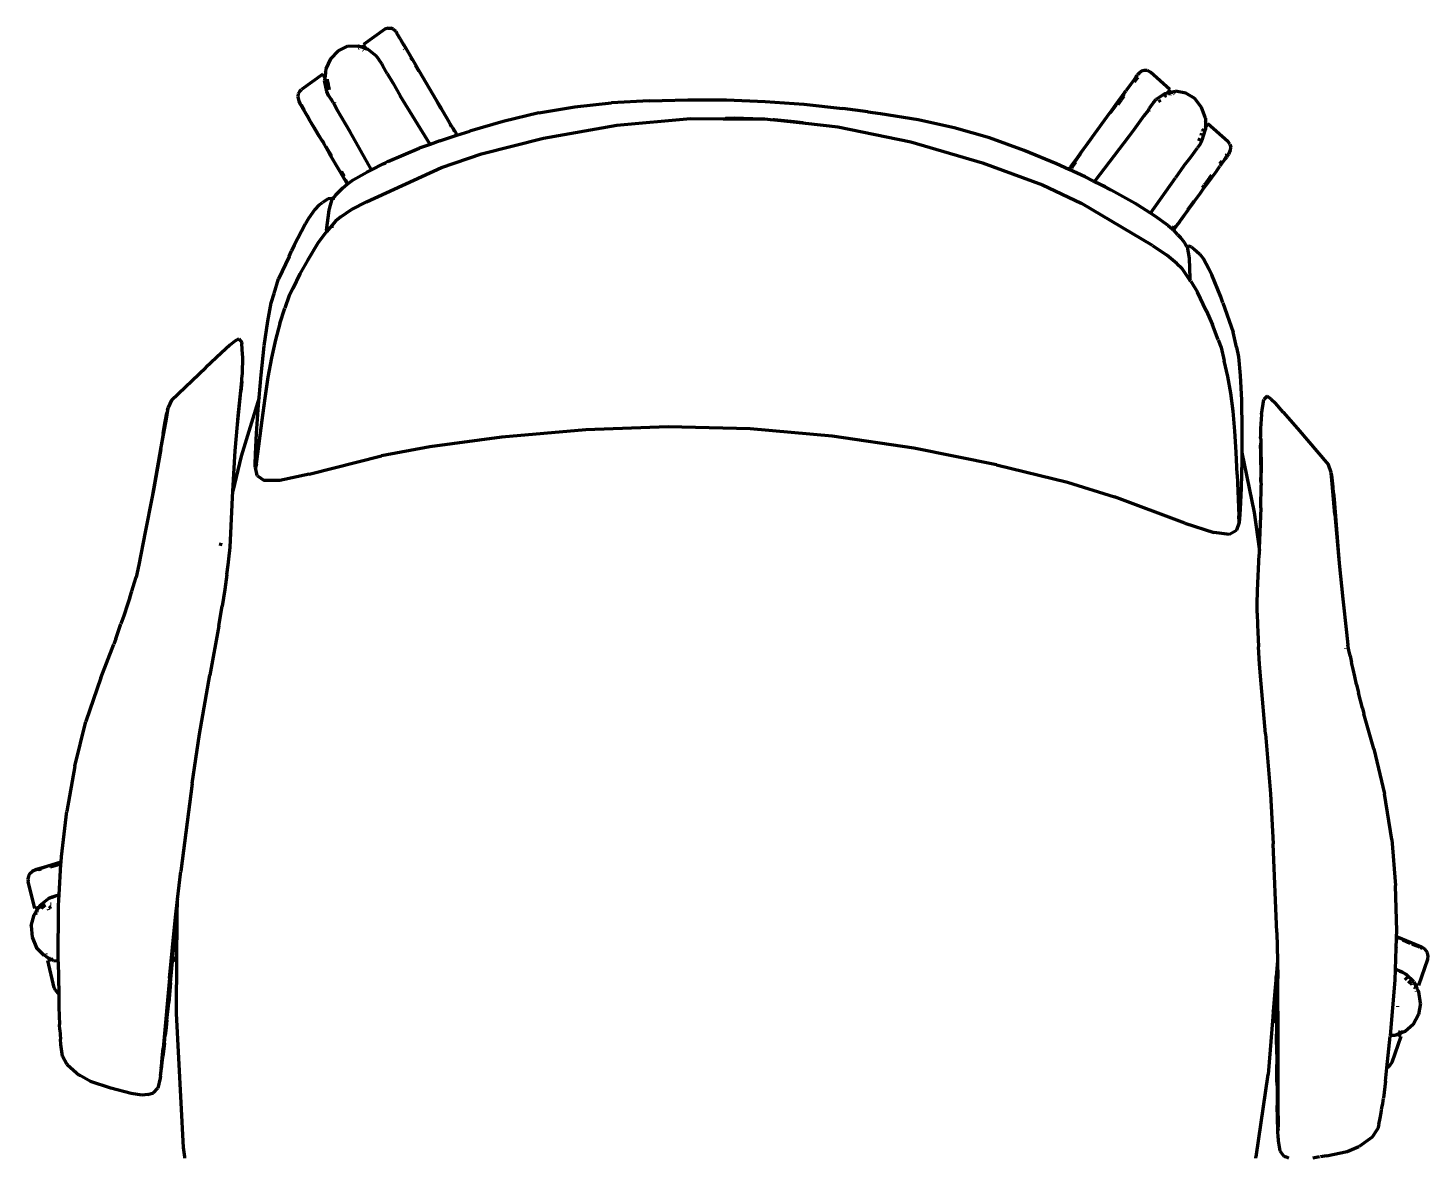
# Model space of a CAD drawing. Header units: millimetres. Extents: x 4307 to 31003, y 2809 to 20009.
# Drawn here: x 10993 to 11626, y 13786 to 14297 of the extents above; entities that cross this region are included whole.
import ezdxf

# ---------------------------------------------------------------- set-up
doc = ezdxf.new("R2010")
doc.units = ezdxf.units.MM
doc.layers.add('ProfileEdges', color=7, linetype='Continuous')

msp = doc.modelspace()

# ---------------------------------------------------------------- linework, layer by layer
at = {"layer": 'ProfileEdges', "lineweight": 211}
for p, q in [((11153.92, 14296.73), (11144.39, 14289.79)), ((11155.48, 14297.32), (11153.92, 14296.73)), ((11155.48, 14297.32), (11156.74, 14297.31)), ((11157.9, 14296.78), (11156.74, 14297.31)), ((11157.9, 14296.78), (11158.9, 14295.83)), ((11158.9, 14295.83), (11159.11, 14295.47)), ((11159.11, 14295.47), (11159.52, 14294.82)), ((11159.52, 14294.82), (11159.22, 14294.42)), ((11159.57, 14294.72), (11159.52, 14294.82)), ((11159.72, 14294.47), (11159.57, 14294.72)), ((11159.73, 14294.41), (11159.72, 14294.47)), ((11159.73, 14294.41), (11160.32, 14293.34)), ((11160.04, 14293.99), (11159.73, 14294.41)), ((11159.88, 14293.64), (11159.86, 14293.66)), ((11159.9, 14293.61), (11159.88, 14293.64)), ((11161.03, 14292.23), (11160.04, 14293.99)), ((11161.03, 14292.23), (11160.32, 14293.34)), ((11132.83, 14287), (11129.4, 14283.45)), ((11137.16, 14289.05), (11132.83, 14287)), ((11137.16, 14289.05), (11141.86, 14289.33)), ((11141.86, 14289.33), (11143.12, 14288.89)), ((11141.96, 14288.07), (11142.24, 14288.27)), ((11142.79, 14288.65), (11142.91, 14288.74)), ((11142.99, 14288.8), (11143.12, 14288.89)), ((11143.12, 14288.89), (11143.28, 14289)), ((11143.12, 14288.89), (11143.41, 14288.79)), ((11143.28, 14289), (11143.41, 14288.79)), ((11143.41, 14288.79), (11143.51, 14288.62)), ((11143.41, 14288.79), (11145.34, 14288.12)), ((11143.72, 14288.26), (11143.56, 14288.53)), ((11144.23, 14287.39), (11144.26, 14287.34)), ((11144.63, 14289.31), (11144.39, 14289.79)), ((11145.34, 14288.18), (11144.63, 14289.31)), ((11145.34, 14288.18), (11145.34, 14288.12)), ((11145.38, 14288.1), (11145.34, 14288.12)), ((11145.67, 14287.58), (11145.38, 14288.1)), ((11145.38, 14288.1), (11146.24, 14287.8)), ((11146.24, 14287.8), (11150.13, 14284.7)), ((11161.3, 14291.74), (11161.03, 14292.23)), ((11162.63, 14289.49), (11161.3, 14291.74)), ((11162.4, 14289.98), (11161.3, 14291.74)), ((11162.4, 14289.98), (11164.08, 14287.14)), ((11162.62, 14288.09), (11162.74, 14287.9)), ((11162.63, 14289.49), (11164.08, 14287.14)), ((11164.08, 14287.14), (11166.15, 14283.52)), ((11129.4, 14283.45), (11127.27, 14278.8)), ((11150.13, 14284.7), (11151.22, 14283.11)), ((11152.56, 14281.08), (11151.22, 14283.11)), ((11152.56, 14281.08), (11153.03, 14280.28)), ((11155.04, 14276.68), (11153.03, 14280.28)), ((11165.59, 14284.05), (11166.28, 14282.88)), ((11166.15, 14283.52), (11168.17, 14280.2)), ((11169.29, 14277.76), (11167.79, 14280.31)), ((11183.24, 14254.64), (11168.17, 14280.2)), ((11125.92, 14276.39), (11116.28, 14269.58)), ((11125.92, 14276.39), (11126.44, 14275.49)), ((11126.84, 14274.85), (11126.44, 14275.49)), ((11126.87, 14274.79), (11126.7, 14273.62)), ((11127.77, 14268.56), (11126.7, 14273.62)), ((11127.08, 14277.04), (11126.84, 14274.85)), ((11126.84, 14274.85), (11126.87, 14274.79)), ((11126.96, 14274.64), (11126.87, 14274.79)), ((11126.96, 14277.23), (11127.11, 14277.33)), ((11127.08, 14277.04), (11126.96, 14277.23)), ((11127.11, 14277.33), (11127.08, 14277.04)), ((11127.27, 14278.8), (11127.11, 14277.33)), ((11127.19, 14276.85), (11127.14, 14276.93)), ((11127.2, 14277.4), (11127.25, 14277.44)), ((11128.02, 14273.7), (11128.08, 14274.2)), ((11128.31, 14272.35), (11128.02, 14273.7)), ((11155.04, 14276.68), (11157.52, 14272.46)), ((11492.59, 14273.8), (11491.31, 14271.96)), ((11493.74, 14275.38), (11492.59, 14273.8)), ((11494.27, 14274.79), (11492.84, 14272.83)), ((11493.4, 14274.82), (11494.08, 14275.77)), ((11493.61, 14274.74), (11493.41, 14274.46)), ((11493.61, 14274.74), (11493.94, 14275.15)), ((11493.74, 14275.38), (11494.08, 14275.77)), ((11494.11, 14275.81), (11494.08, 14275.77)), ((11494.15, 14275.83), (11494.11, 14275.81)), ((11494.19, 14275.86), (11494.15, 14275.83)), ((11494.19, 14275.89), (11494.24, 14275.99)), ((11494.19, 14275.86), (11494.19, 14275.89)), ((11494.24, 14275.99), (11494.31, 14276.03)), ((11494.4, 14274.97), (11494.27, 14274.79)), ((11494.31, 14276.03), (11494.33, 14276.07)), ((11495.07, 14276.93), (11494.33, 14276.14)), ((11494.8, 14276.75), (11494.33, 14276.14)), ((11494.33, 14276.07), (11494.33, 14276.14)), ((11494.39, 14276.04), (11494.33, 14276.07)), ((11494.8, 14276.75), (11496.12, 14277.92)), ((11496.12, 14277.92), (11497.32, 14278.32)), ((11497.32, 14278.32), (11498.57, 14278.19)), ((11498.57, 14278.19), (11500.08, 14277.42)), ((11508.92, 14269.46), (11500.08, 14277.42)), ((11114.85, 14267.61), (11114.59, 14266.27)), ((11115.58, 14268.83), (11114.85, 14267.61)), ((11115.58, 14268.83), (11116.28, 14269.58)), ((11128.54, 14266.82), (11127.77, 14268.56)), ((11128.02, 14272.8), (11128.02, 14272.84)), ((11128.02, 14272.8), (11128.31, 14272.35)), ((11128.35, 14272.29), (11128.31, 14272.35)), ((11128.31, 14272.35), (11128.32, 14272.31)), ((11128.32, 14272.31), (11128.35, 14272.29)), ((11128.35, 14272.29), (11128.54, 14271.96)), ((11128.95, 14269.31), (11128.35, 14272.29)), ((11128.54, 14271.96), (11128.54, 14271.93)), ((11157.52, 14272.46), (11160.93, 14266.68)), ((11488.47, 14268.12), (11484.4, 14262.57)), ((11488.47, 14268.12), (11486.72, 14265.6)), ((11488.24, 14267.38), (11487.27, 14266.05)), ((11488.88, 14268.67), (11488.47, 14268.12)), ((11488.88, 14268.67), (11489, 14268.83)), ((11489.1, 14269.01), (11489, 14268.83)), ((11491.31, 14271.96), (11489.1, 14269.01)), ((11506.77, 14267.72), (11502.87, 14265.11)), ((11506.77, 14267.72), (11507.86, 14267.95)), ((11507.66, 14267.68), (11507.83, 14267.9)), ((11507.86, 14267.95), (11507.83, 14267.9)), ((11507.89, 14267.99), (11507.86, 14267.95)), ((11508.24, 14268.49), (11507.89, 14267.99)), ((11507.89, 14267.99), (11509.83, 14268.38)), ((11508.24, 14268.49), (11508.64, 14269.01)), ((11508.92, 14269.46), (11508.64, 14269.01)), ((11509.11, 14267.39), (11508.87, 14267.06)), ((11509.42, 14267.83), (11509.68, 14268.17)), ((11509.83, 14268.38), (11509.68, 14268.17)), ((11509.96, 14268.55), (11509.83, 14268.38)), ((11509.83, 14268.38), (11510.09, 14268.43)), ((11510.09, 14268.43), (11509.96, 14268.55)), ((11510.09, 14268.43), (11511.4, 14268.72)), ((11510.66, 14267.93), (11510.09, 14268.43)), ((11511.18, 14267.47), (11511.06, 14267.58)), ((11516.05, 14267.91), (11511.4, 14268.72)), ((11520.17, 14265.4), (11516.05, 14267.91)), ((11114.59, 14266.27), (11115.02, 14264.18)), ((11115.02, 14264.18), (11115.61, 14263.13)), ((11115.61, 14263.13), (11115.76, 14263.18)), ((11115.61, 14263.13), (11115.76, 14262.84)), ((11115.76, 14263.18), (11115.65, 14263.38)), ((11115.76, 14263.18), (11116.24, 14263.34)), ((11116.46, 14261.8), (11115.76, 14263.18)), ((11115.76, 14262.84), (11115.81, 14262.79)), ((11115.81, 14262.79), (11116.08, 14262.28)), ((11115.81, 14262.79), (11116.46, 14261.8)), ((11116.87, 14261.01), (11116.08, 14262.28)), ((11116.24, 14262.63), (11116.4, 14262.83)), ((11116.6, 14261.94), (11116.24, 14262.63)), ((11116.51, 14261.73), (11116.46, 14261.8)), ((11116.87, 14261.01), (11116.51, 14261.73)), ((11117.6, 14260.23), (11116.6, 14261.94)), ((11117.09, 14260.58), (11116.87, 14261.01)), ((11128.96, 14266.17), (11128.54, 14266.82)), ((11130.01, 14264.73), (11128.58, 14266.81)), ((11128.58, 14266.81), (11128.96, 14266.17)), ((11129.79, 14264.87), (11128.96, 14266.17)), ((11129.79, 14264.87), (11130.01, 14264.73)), ((11130.56, 14263.61), (11129.79, 14264.87)), ((11130.01, 14264.73), (11130.04, 14264.67)), ((11130.56, 14263.61), (11131.02, 14262.89)), ((11131.02, 14262.89), (11132.42, 14260.35)), ((11131.2, 14263.73), (11131.29, 14263.65)), ((11131.4, 14263.46), (11131.3, 14263.56)), ((11174.43, 14244.7), (11160.93, 14266.68)), ((11177.46, 14263.91), (11179, 14261.3)), ((11177.47, 14264.27), (11179.4, 14261.05)), ((11179.65, 14260.63), (11179.4, 14261.05)), ((11223.59, 14258.95), (11239.83, 14261.69)), ((11239.83, 14261.69), (11256.41, 14263.47)), ((11273.51, 14264.42), (11256.41, 14263.47)), ((11273.51, 14264.42), (11273.54, 14264.45)), ((11273.54, 14264.45), (11279.38, 14264.57)), ((11279.38, 14264.57), (11290.96, 14264.86)), ((11279.38, 14264.57), (11290.97, 14264.79)), ((11290.96, 14264.86), (11308.45, 14264.8)), ((11308.45, 14264.8), (11325.95, 14264.16)), ((11325.95, 14264.16), (11343.42, 14262.85)), ((11343.42, 14262.85), (11360.83, 14260.96)), ((11372.32, 14259.38), (11360.83, 14260.96)), ((11484.4, 14262.57), (11481.77, 14258.96)), ((11481.77, 14258.96), (11484.3, 14262.34)), ((11482.06, 14258.9), (11484.77, 14262.61)), ((11486.72, 14265.6), (11484.3, 14262.34)), ((11485.47, 14262.72), (11487.06, 14264.91)), ((11487.06, 14264.91), (11487.19, 14265.09)), ((11488.16, 14266.41), (11487.19, 14265.09)), ((11499.54, 14260.88), (11499.36, 14260.56)), ((11501.52, 14263.57), (11499.54, 14260.88)), ((11500.01, 14261.7), (11499.54, 14260.88)), ((11501.49, 14263.67), (11500.01, 14261.7)), ((11501.49, 14263.67), (11502.75, 14265.03)), ((11502.87, 14265.11), (11502.75, 14265.03)), ((11503.76, 14264.02), (11504.85, 14264.75)), ((11506.51, 14266.09), (11506.53, 14266.11)), ((11507.09, 14266.88), (11506.53, 14266.11)), ((11508.87, 14267.06), (11508.83, 14267.01)), ((11508.87, 14267.06), (11508.87, 14267.02)), ((11523.16, 14261.43), (11520.17, 14265.4)), ((11524.96, 14256.62), (11523.16, 14261.43)), ((11117.44, 14260.09), (11117.09, 14260.58)), ((11117.09, 14260.58), (11120.12, 14255.43)), ((11118.81, 14257.83), (11117.44, 14260.09)), ((11118.81, 14257.83), (11120.12, 14255.43)), ((11121.96, 14252.4), (11120.12, 14255.43)), ((11124.21, 14248.49), (11120.12, 14255.43)), ((11136.41, 14253.62), (11132.42, 14260.35)), ((11183.27, 14254.5), (11183.24, 14254.64)), ((11207.51, 14255.12), (11192.36, 14250.73)), ((11223.59, 14258.95), (11207.51, 14255.12)), ((11258.82, 14253.32), (11292.17, 14256.34)), ((11292.17, 14256.34), (11306.95, 14256.29)), ((11306.95, 14256.29), (11308, 14256.39)), ((11306.95, 14256.29), (11320.4, 14256.24)), ((11311.89, 14256.48), (11308, 14256.39)), ((11320.4, 14256.24), (11311.89, 14256.48)), ((11320.4, 14256.24), (11325.59, 14256.22)), ((11325.59, 14256.22), (11329.56, 14255.79)), ((11330.13, 14255.76), (11329.56, 14255.79)), ((11339.24, 14254.9), (11330.13, 14255.76)), ((11330.13, 14255.76), (11344.1, 14254.22)), ((11343.11, 14254.44), (11339.24, 14254.9)), ((11372.32, 14259.38), (11378.12, 14258.62)), ((11378.15, 14258.58), (11378.12, 14258.62)), ((11395.08, 14255.73), (11378.15, 14258.58)), ((11411.42, 14252.12), (11395.08, 14255.73)), ((11473.71, 14247.9), (11481.77, 14258.96)), ((11497.13, 14257.6), (11492.58, 14251.32)), ((11499.04, 14260.06), (11497.13, 14257.6)), ((11499.04, 14260.06), (11499.36, 14260.56)), ((11499.62, 14259.87), (11499.56, 14259.71)), ((11524.99, 14255.14), (11524.78, 14255.33)), ((11524.8, 14254.59), (11524.99, 14254.85)), ((11524.96, 14256.62), (11524.99, 14255.14)), ((11525.12, 14255.02), (11524.99, 14255.14)), ((11524.99, 14255.14), (11524.99, 14254.85)), ((11525.12, 14255.02), (11524.99, 14254.85)), ((11524.99, 14254.85), (11525.03, 14252.64)), ((11121.96, 14252.4), (11124.16, 14248.68)), ((11124.16, 14248.68), (11125.73, 14245.99)), ((11124.21, 14248.49), (11125.73, 14245.99)), ((11138.32, 14250.37), (11136.41, 14253.62)), ((11148, 14233.25), (11138.32, 14250.37)), ((11178.9, 14246.3), (11186.56, 14248.82)), ((11184.59, 14252.34), (11183.27, 14254.5)), ((11183.49, 14253.68), (11183.99, 14252.84)), ((11184.59, 14252.34), (11185.6, 14250.64)), ((11184.59, 14252.34), (11185.22, 14251.17)), ((11185.6, 14250.64), (11185.22, 14251.17)), ((11185.6, 14250.64), (11186.21, 14249.6)), ((11186.02, 14249.82), (11185.77, 14249.72)), ((11186.2, 14249.46), (11186.02, 14249.82)), ((11186.56, 14248.82), (11186.21, 14249.6)), ((11186.56, 14248.82), (11192.36, 14250.73)), ((11225.73, 14247.46), (11258.82, 14253.32)), ((11343.11, 14254.44), (11344.1, 14254.22)), ((11344.1, 14254.22), (11358.85, 14252.63)), ((11358.85, 14252.63), (11391.76, 14245.9)), ((11427.32, 14247.59), (11411.42, 14252.12)), ((11490.37, 14248.31), (11474.9, 14227.88)), ((11492.58, 14251.32), (11490.37, 14248.31)), ((11523.15, 14249.7), (11522.84, 14248.7)), ((11523.58, 14246.63), (11525.05, 14251.41)), ((11523.62, 14250.65), (11523.68, 14250.76)), ((11523.71, 14250.82), (11523.68, 14250.76)), ((11523.72, 14250.78), (11523.68, 14250.76)), ((11523.69, 14250.8), (11523.71, 14250.82)), ((11523.71, 14250.82), (11523.9, 14251.08)), ((11523.9, 14251.08), (11524.27, 14251.6)), ((11524.27, 14251.57), (11523.9, 14251.08)), ((11524.88, 14252.43), (11524.99, 14252.59)), ((11525.03, 14252.64), (11524.99, 14252.59)), ((11524.99, 14252.59), (11525.05, 14251.41)), ((11525.86, 14253.72), (11525.03, 14252.64)), ((11526.14, 14254.1), (11525.86, 14253.72)), ((11526.14, 14254.1), (11535.05, 14246.22)), ((11125.73, 14245.99), (11128.86, 14240.6)), ((11125.77, 14246.39), (11126.6, 14244.98)), ((11129.95, 14239.3), (11127.45, 14243.54)), ((11155.32, 14236.91), (11169.54, 14242.94)), ((11174.43, 14244.7), (11169.54, 14242.94)), ((11178.9, 14246.3), (11174.43, 14244.7)), ((11174.48, 14244.61), (11174.43, 14244.7)), ((11197.74, 14240.5), (11225.73, 14247.46)), ((11391.76, 14245.9), (11424.15, 14236.39)), ((11442.97, 14241.99), (11427.32, 14247.59)), ((11457.65, 14235.93), (11442.97, 14241.99)), ((11467.08, 14238.81), (11473.71, 14247.9)), ((11468.84, 14241.14), (11471.11, 14244.26)), ((11473.71, 14247.9), (11471.11, 14244.26)), ((11518.16, 14238.84), (11521.38, 14243.07)), ((11522.6, 14244.84), (11521.38, 14243.07)), ((11522.37, 14247.18), (11521.87, 14246.3)), ((11522.45, 14247.45), (11522.37, 14247.18)), ((11523.58, 14246.63), (11522.6, 14244.84)), ((11536.04, 14244.76), (11535.05, 14246.22)), ((11535.53, 14240.23), (11536.32, 14242.05)), ((11536.04, 14244.76), (11536.42, 14243.43)), ((11536.32, 14242.05), (11536.42, 14243.43)), ((11128.86, 14240.6), (11133.52, 14232.71)), ((11153.2, 14235.85), (11148, 14233.25)), ((11153.2, 14235.85), (11154.27, 14236.4)), ((11155.32, 14236.91), (11154.27, 14236.4)), ((11179.67, 14234.2), (11197.74, 14240.5)), ((11424.15, 14236.39), (11451.37, 14226.35)), ((11463.27, 14233.38), (11457.65, 14235.93)), ((11464.37, 14235.09), (11467.08, 14238.81)), ((11464.77, 14234.34), (11466.43, 14236.61)), ((11466.07, 14236.96), (11468.7, 14240.58)), ((11467.08, 14238.81), (11468.84, 14241.14)), ((11515.29, 14234.93), (11518.16, 14238.84)), ((11532.19, 14236.96), (11531.37, 14235.84)), ((11532.99, 14236.9), (11531.57, 14234.84)), ((11532.38, 14237.23), (11532.19, 14236.96)), ((11534.16, 14238.45), (11532.99, 14236.9)), ((11534.04, 14238.66), (11533.4, 14237.78)), ((11534.46, 14239.3), (11534.04, 14238.66)), ((11534.16, 14238.45), (11534.59, 14238.94)), ((11534.46, 14239.3), (11534.2, 14239.71)), ((11534.44, 14240.05), (11534.21, 14239.74)), ((11535.08, 14239.71), (11534.44, 14240.05)), ((11534.59, 14238.94), (11534.95, 14239.46)), ((11534.95, 14239.46), (11535.29, 14239.9)), ((11535.08, 14239.71), (11535.29, 14239.9)), ((11535.29, 14239.9), (11535.53, 14240.23)), ((11133.52, 14232.71), (11135.24, 14229.87)), ((11133.52, 14232.71), (11135.66, 14229.07)), ((11133.97, 14232.47), (11134.76, 14231.13)), ((11135.78, 14230.39), (11134.54, 14232.49)), ((11139.62, 14228.61), (11144.79, 14231.56)), ((11144.79, 14231.56), (11144.82, 14231.58)), ((11144.82, 14231.58), (11145.82, 14232.15)), ((11145.74, 14218.74), (11179.67, 14234.2)), ((11148, 14233.25), (11145.82, 14232.15)), ((11463.27, 14233.38), (11463.82, 14234.29)), ((11463.31, 14233.36), (11463.27, 14233.38)), ((11463.31, 14233.36), (11463.86, 14234.27)), ((11470.64, 14230.03), (11463.31, 14233.36)), ((11463.82, 14234.29), (11464.05, 14234.61)), ((11463.82, 14234.29), (11463.86, 14234.27)), ((11463.86, 14234.27), (11464.05, 14234.61)), ((11463.86, 14234.27), (11463.96, 14234.23)), ((11464.1, 14234.64), (11464.05, 14234.61)), ((11464.37, 14235.09), (11464.1, 14234.64)), ((11464.32, 14234.07), (11464.51, 14233.98)), ((11464.51, 14233.98), (11464.74, 14234.29)), ((11464.77, 14234.34), (11464.56, 14234.5)), ((11464.77, 14234.34), (11464.74, 14234.29)), ((11470.64, 14230.03), (11474.08, 14228.27)), ((11500.19, 14213.61), (11511.38, 14229.56)), ((11515.29, 14234.93), (11511.38, 14229.56)), ((11526.75, 14229.5), (11524.49, 14226.41)), ((11525.07, 14225.97), (11527.71, 14229.51)), ((11527.71, 14229.51), (11525.24, 14226.13)), ((11526.88, 14229.68), (11526.75, 14229.5)), ((11527.72, 14230.84), (11526.88, 14229.68)), ((11529.94, 14232.57), (11527.71, 14229.51)), ((11529.94, 14232.57), (11531.57, 14234.84)), ((11134.79, 14224.93), (11131.6, 14221.7)), ((11134.79, 14224.93), (11136.9, 14226.69)), ((11135.66, 14229.07), (11135.76, 14229.01)), ((11135.76, 14229.01), (11136.15, 14228.32)), ((11136.15, 14228.32), (11137.02, 14226.77)), ((11136.19, 14228.7), (11137.24, 14226.93)), ((11136.9, 14226.69), (11137.02, 14226.77)), ((11137.02, 14226.77), (11137.24, 14226.93)), ((11137.24, 14226.93), (11139.62, 14228.61)), ((11451.37, 14226.35), (11468.77, 14218.07)), ((11474.08, 14228.27), (11474.9, 14227.88)), ((11474.9, 14227.88), (11479.64, 14225.65)), ((11474.9, 14227.88), (11482.37, 14224.02)), ((11479.64, 14225.65), (11493.25, 14218.07)), ((11522.61, 14222.52), (11523.83, 14224.23)), ((11523.66, 14225.27), (11524.4, 14226.28)), ((11523.83, 14224.23), (11525.24, 14226.13)), ((11523.83, 14224.23), (11525.07, 14225.97)), ((11524.49, 14226.41), (11524.4, 14226.28)), ((11124.16, 14217.28), (11122.35, 14215.31)), ((11124.16, 14217.28), (11125.84, 14218.48)), ((11128.31, 14220.09), (11125.84, 14218.48)), ((11130.04, 14220.16), (11128.31, 14220.09)), ((11128.97, 14215.5), (11130.23, 14219.87)), ((11130.38, 14220.08), (11130.04, 14220.16)), ((11130.38, 14220.08), (11130.23, 14219.87)), ((11131.6, 14221.7), (11130.38, 14220.08)), ((11130.45, 14220.08), (11130.38, 14220.08)), ((11131.34, 14220.2), (11131.2, 14220.18)), ((11138.9, 14215.23), (11145.74, 14218.74)), ((11501.12, 14198.92), (11468.77, 14218.07)), ((11493.25, 14218.07), (11494.24, 14217.44)), ((11500.19, 14213.61), (11494.24, 14217.44)), ((11519.7, 14218.98), (11516.86, 14215.09)), ((11517.19, 14215.07), (11519.9, 14218.79)), ((11519.9, 14218.79), (11519.95, 14218.87)), ((11519.95, 14218.87), (11522.61, 14222.52)), ((11119.49, 14211.12), (11117.93, 14208.63)), ((11122.35, 14215.31), (11119.49, 14211.12)), ((11127.62, 14205.82), (11128.86, 14214.9)), ((11128.86, 14214.9), (11128.97, 14215.5)), ((11134.13, 14211.88), (11131.61, 14210.02)), ((11134.13, 14211.88), (11138.9, 14215.23)), ((11502.26, 14212.27), (11500.19, 14213.61)), ((11508.11, 14208.06), (11502.26, 14212.27)), ((11513.26, 14209.73), (11514.65, 14211.69)), ((11514.55, 14211.46), (11513.26, 14209.73)), ((11514.55, 14211.46), (11517.19, 14215.07)), ((11517.19, 14215.07), (11514.65, 14211.69)), ((11117.93, 14208.63), (11112.95, 14199.17)), ((11127.17, 14204.68), (11123.7, 14199.98)), ((11127.54, 14205.07), (11127.17, 14204.68)), ((11127.54, 14205.07), (11127.53, 14204.95)), ((11127.55, 14205.14), (11127.54, 14205.07)), ((11131.61, 14210.02), (11127.55, 14205.14)), ((11127.62, 14205.82), (11127.55, 14205.14)), ((11130.05, 14207.64), (11129.99, 14207.04)), ((11508.11, 14208.06), (11509.94, 14206.45)), ((11509.94, 14206.45), (11510.83, 14207.67)), ((11509.94, 14206.45), (11510.32, 14206.12)), ((11511.48, 14207.71), (11510.32, 14206.12)), ((11510.32, 14206.12), (11510.51, 14205.92)), ((11510.51, 14205.92), (11512.09, 14208.08)), ((11510.51, 14205.92), (11510.64, 14205.84)), ((11512.58, 14203.87), (11510.64, 14205.84)), ((11513.26, 14209.73), (11511.96, 14207.99)), ((11512.09, 14208.08), (11513.26, 14209.73)), ((11112.95, 14199.17), (11111.81, 14196.61)), ((11123.7, 14199.98), (11119.04, 14192.18)), ((11501.12, 14198.92), (11507.61, 14194.66)), ((11512.58, 14203.87), (11513.71, 14202.64)), ((11515.46, 14200.29), (11513.71, 14202.64)), ((11515.46, 14200.29), (11516.5, 14198.54)), ((11516.5, 14198.54), (11516.46, 14198.54)), ((11516.5, 14198.54), (11516.66, 14198.32)), ((11516.52, 14198.54), (11516.5, 14198.54)), ((11516.88, 14198.58), (11516.52, 14198.54)), ((11516.66, 14198.32), (11517.57, 14193.23)), ((11517.42, 14198.7), (11516.88, 14198.58)), ((11518.58, 14198.32), (11517.42, 14198.7)), ((11518.58, 14198.32), (11519.95, 14197.34)), ((11110.67, 14194.04), (11105.94, 14183.9)), ((11110.67, 14194.04), (11111.61, 14196.16)), ((11111.61, 14196.16), (11111.81, 14196.61)), ((11119.04, 14192.18), (11115.55, 14186.18)), ((11512.05, 14190.8), (11507.61, 14194.66)), ((11517.57, 14193.23), (11517.98, 14184.05)), ((11519.95, 14197.34), (11520.9, 14196.45)), ((11520.9, 14196.45), (11522.46, 14195.07)), ((11522.46, 14195.07), (11524.08, 14192.91)), ((11526.55, 14188.42), (11524.08, 14192.91)), ((11115.55, 14186.18), (11112.37, 14179.58)), ((11512.05, 14190.8), (11514.39, 14188.67)), ((11517.98, 14183.36), (11514.39, 14188.67)), ((11526.55, 14188.42), (11527.87, 14185.77)), ((11531.96, 14175.8), (11527.87, 14185.77)), ((11103.88, 14177.29), (11105.94, 14183.9)), ((11110.77, 14176.3), (11112.37, 14179.58)), ((11517.98, 14184.05), (11517.98, 14183.36)), ((11518.32, 14182.86), (11517.98, 14183.36)), ((11518.32, 14182.86), (11521.34, 14177.81)), ((11101.05, 14164.79), (11102.6, 14172.99)), ((11102.6, 14172.99), (11103.88, 14177.29)), ((11110.77, 14176.3), (11108.8, 14170.58)), ((11525.27, 14169.53), (11521.34, 14177.81)), ((11532.86, 14173.12), (11531.96, 14175.8)), ((11532.86, 14173.12), (11537.55, 14159.83)), ((11106.56, 14163.69), (11108.8, 14170.58)), ((11525.27, 14169.53), (11528.2, 14163.17)), ((11099.45, 14153.63), (11101.05, 14164.79)), ((11106.56, 14163.69), (11104.52, 14156.35)), ((11530.77, 14156.25), (11528.2, 14163.17)), ((11539, 14153.03), (11537.55, 14159.83)), ((11083.94, 14153.84), (11080.12, 14150.46)), ((11086.11, 14155.66), (11083.94, 14153.84)), ((11088.02, 14156.72), (11086.11, 14155.66)), ((11088.02, 14156.72), (11089.35, 14155.08)), ((11089.35, 14155.08), (11089.34, 14154.64)), ((11089.66, 14149.73), (11089.34, 14154.64)), ((11097.99, 14140.43), (11099.45, 14153.63)), ((11104.52, 14156.35), (11102.72, 14148.25)), ((11530.77, 14156.25), (11532.05, 14152.8)), ((11080.12, 14150.46), (11073.02, 14143.74)), ((11089.63, 14141.36), (11089.76, 14148.24)), ((11089.73, 14148.53), (11089.66, 14149.73)), ((11089.76, 14148.24), (11089.73, 14148.53)), ((11102.72, 14148.25), (11101.13, 14139.44)), ((11532.05, 14152.8), (11533.5, 14146.89)), ((11539, 14153.03), (11539.89, 14148.6)), ((11539.89, 14148.6), (11540.68, 14140.27)), ((11057.58, 14129.05), (11073.02, 14143.74)), ((11089.36, 14138.82), (11089.59, 14141.27)), ((11089.59, 14141.27), (11089.63, 14141.36)), ((11535.1, 14139.79), (11533.5, 14146.89)), ((11087.62, 14121.97), (11089.12, 14136.32)), ((11089.01, 14134.38), (11088.87, 14132.89)), ((11089.27, 14137.49), (11089.01, 14134.38)), ((11089.12, 14136.37), (11089.27, 14137.49)), ((11089.12, 14136.32), (11089.12, 14136.37)), ((11089.18, 14138.54), (11089.36, 14138.82)), ((11089.27, 14137.49), (11089.33, 14138.19)), ((11089.33, 14138.19), (11089.34, 14138.31)), ((11089.34, 14138.31), (11089.36, 14138.82)), ((11097.09, 14130.24), (11097.99, 14140.43)), ((11101.13, 14139.44), (11099.68, 14129.99)), ((11536.46, 14132.26), (11535.1, 14139.79)), ((11540.68, 14140.27), (11541.26, 14128.99)), ((11057.58, 14129.05), (11056.07, 14125.7)), ((11087.31, 14118.02), (11088.87, 14132.89)), ((11097.09, 14130.24), (11089.04, 14103.75)), ((11096.79, 14126.74), (11097.09, 14130.24)), ((11099.68, 14129.99), (11098.31, 14120)), ((11537.51, 14124), (11536.46, 14132.26)), ((11541.26, 14128.99), (11541.51, 14115.7)), ((11550.41, 14122.55), (11551.44, 14129.31)), ((11552.93, 14130.79), (11551.44, 14129.31)), ((11554.7, 14129.54), (11552.93, 14130.79)), ((11554.7, 14129.54), (11556.69, 14127.63)), ((11054.67, 14119.21), (11055.48, 14123.18)), ((11055.24, 14120.64), (11056.08, 14125.4)), ((11055.76, 14124.48), (11055.48, 14123.18)), ((11055.76, 14124.48), (11056.07, 14125.7)), ((11087.31, 14118.02), (11087.62, 14121.97)), ((11095.98, 14114.11), (11096.79, 14126.74)), ((11538.3, 14115.06), (11537.51, 14124)), ((11550.41, 14122.55), (11549.93, 14116.25)), ((11560.2, 14123.69), (11556.69, 14127.63)), ((11560.2, 14123.69), (11566.66, 14116.21)), ((11052.77, 14106.9), (11055.24, 14120.64)), ((11053.7, 14113.86), (11054.18, 14116.69)), ((11054.18, 14116.69), (11054.67, 14119.21)), ((11086.36, 14106.2), (11087.31, 14118.02)), ((11098.31, 14120), (11095.89, 14101.5)), ((11244.79, 14115.62), (11206.93, 14112.3)), ((11282.15, 14116.93), (11244.79, 14115.62)), ((11319.2, 14116.04), (11282.15, 14116.93)), ((11356.15, 14112.8), (11319.2, 14116.04)), ((11541.51, 14115.7), (11541.47, 14105.45)), ((11549.93, 14116.06), (11549.91, 14115.69)), ((11549.91, 14115.69), (11549.93, 14113.37)), ((11549.93, 14116.25), (11549.93, 14116.06)), ((11566.66, 14116.21), (11580.68, 14099.88)), ((11053.7, 14113.86), (11048.75, 14085.31)), ((11095.52, 14104.56), (11095.98, 14114.11)), ((11206.93, 14112.3), (11174.25, 14108.01)), ((11393.2, 14107.35), (11356.15, 14112.8)), ((11538.88, 14105.49), (11538.3, 14115.06)), ((11549.96, 14110.62), (11549.89, 14108.67)), ((11549.93, 14113.37), (11549.93, 14113.25)), ((11549.93, 14113.25), (11549.94, 14112.64)), ((11549.94, 14112.64), (11549.94, 14112.5)), ((11549.94, 14111.89), (11549.94, 14112.5)), ((11549.94, 14111.89), (11549.96, 14111.05)), ((11549.96, 14111.05), (11549.96, 14110.62)), ((11549.96, 14110.62), (11550.15, 14096.18)), ((11052.77, 14106.9), (11049.35, 14088.4)), ((11085.3, 14087.85), (11086.36, 14106.2)), ((11089.04, 14103.75), (11085.3, 14087.85)), ((11095.38, 14100.1), (11095.52, 14104.56)), ((11119.79, 14095.58), (11152.51, 14103.85)), ((11174.25, 14108.01), (11152.51, 14103.85)), ((11430.56, 14099.82), (11393.2, 14107.35)), ((11539.33, 14095.4), (11538.88, 14105.49)), ((11541.47, 14105.45), (11541.46, 14101.94)), ((11541.47, 14105.45), (11547.07, 14078.21)), ((11549.9, 14107.18), (11549.89, 14108.67)), ((11549.9, 14107.18), (11550.1, 14092.21)), ((11095.41, 14098.75), (11095.38, 14100.1)), ((11095.48, 14098.56), (11095.41, 14098.75)), ((11095.89, 14101.5), (11095.48, 14098.56)), ((11095.97, 14100.27), (11095.48, 14098.56)), ((11096.28, 14094.93), (11095.48, 14098.56)), ((11430.56, 14099.82), (11462.69, 14091.93)), ((11541.46, 14101.94), (11541.12, 14089.29)), ((11581.88, 14096.37), (11580.68, 14099.88)), ((11582.07, 14095.13), (11581.88, 14096.37)), ((11096.35, 14094.76), (11096.28, 14094.93)), ((11096.35, 14094.76), (11099.36, 14092.67)), ((11106.5, 14092.78), (11099.36, 14092.67)), ((11119.79, 14095.58), (11106.5, 14092.78)), ((11462.69, 14091.93), (11483.94, 14085.36)), ((11539.33, 14095.4), (11540.06, 14076.73)), ((11549.97, 14080.34), (11550.12, 14090.67)), ((11550.1, 14092.21), (11550.15, 14096.18)), ((11550.1, 14092.21), (11550.12, 14090.67)), ((11582.24, 14091.25), (11581.84, 14096.08)), ((11582.23, 14093.81), (11582.07, 14095.13)), ((11582.68, 14089.77), (11582.23, 14093.81)), ((11583.45, 14077.3), (11582.24, 14091.25)), ((11048.75, 14085.31), (11045.65, 14069.38)), ((11049.35, 14088.4), (11048.75, 14085.31)), ((11084.34, 14068.86), (11085.14, 14085.08)), ((11085.14, 14085.08), (11085.3, 14087.85)), ((11515.74, 14073.5), (11483.94, 14085.36)), ((11541.12, 14089.29), (11540.7, 14079.73)), ((11582.94, 14087.21), (11582.68, 14089.77)), ((11582.94, 14087.21), (11583.16, 14084.33)), ((11583.16, 14084.33), (11585.49, 14055.38)), ((11540.7, 14079.73), (11540.44, 14075.28)), ((11547.07, 14078.21), (11549.35, 14061.97)), ((11549.97, 14080.34), (11549.35, 14061.97)), ((11583.45, 14077.3), (11585.18, 14058.52)), ((11515.74, 14073.5), (11528.71, 14069.24)), ((11540.2, 14073.76), (11539.08, 14070.24)), ((11540.2, 14073.76), (11540.06, 14076.73)), ((11540.29, 14073.94), (11540.2, 14073.76)), ((11540.44, 14075.28), (11540.29, 14073.94)), ((11045.65, 14069.38), (11042.7, 14054.63)), ((11083.99, 14062.64), (11084.34, 14068.86)), ((11535.8, 14068.33), (11528.71, 14069.24)), ((11538.98, 14070.07), (11535.8, 14068.33)), ((11539.08, 14070.24), (11538.98, 14070.07)), ((11079.8, 14064.49), (11079.48, 14063.12)), ((11083.4, 14057.23), (11083.99, 14062.64)), ((11548.58, 14042.97), (11549.26, 14059.2)), ((11549.35, 14061.97), (11549.26, 14059.2)), ((11549.35, 14061.97), (11549.49, 14060.97)), ((11585.18, 14058.52), (11585.49, 14055.38)), ((11042.7, 14054.63), (11041.51, 14048.97)), ((11082.55, 14050.22), (11083.09, 14054.61)), ((11083.09, 14054.61), (11083.4, 14057.23)), ((11585.49, 14055.38), (11587.12, 14039.18)), ((11039.61, 14042.7), (11040.82, 14046.63)), ((11040.82, 14046.63), (11041.51, 14048.97)), ((11082.55, 14050.22), (11081.63, 14043.51)), ((11038.69, 14039.8), (11037.66, 14036.67)), ((11038.69, 14039.8), (11039.61, 14042.7)), ((11081.63, 14043.51), (11080.48, 14035.83)), ((11548.36, 14036.74), (11548.58, 14042.97)), ((11037.66, 14036.67), (11035.95, 14031.55)), ((11078.92, 14027.03), (11080.48, 14035.83)), ((11548.42, 14032.75), (11548.36, 14036.74)), ((11587.12, 14039.18), (11588.71, 14024.18)), ((11032.34, 14021.19), (11034.69, 14027.86)), ((11035.95, 14031.55), (11034.69, 14027.86)), ((11078.92, 14027.03), (11074.85, 14004.73)), ((11548.42, 14032.75), (11548.57, 14027.24)), ((11548.57, 14027.24), (11548.67, 14024.23)), ((11032.34, 14021.19), (11031.45, 14018.73)), ((11548.67, 14024.23), (11548.97, 14017.45)), ((11588.71, 14024.18), (11589.39, 14018.42)), ((11025.58, 14003.56), (11031.45, 14018.73)), ((11549.42, 14009.67), (11548.97, 14017.45)), ((11588.53, 14016.68), (11588.53, 14016.73)), ((11589.86, 14016.01), (11589.39, 14018.42)), ((11590.4, 14013.37), (11589.86, 14016.01)), ((11550.18, 14000.75), (11549.42, 14009.67)), ((11590.4, 14013.37), (11591.02, 14010.5)), ((11591.72, 14007.39), (11591.02, 14010.5)), ((11025.58, 14003.56), (11018.83, 13983.76)), ((11070.23, 13978.06), (11074.85, 14004.73)), ((11592.49, 14004.04), (11591.72, 14007.39)), ((11593.34, 14000.47), (11592.49, 14004.04)), ((11552.19, 13978.1), (11550.18, 14000.75)), ((11593.34, 14000.47), (11594.26, 13996.65)), ((11595.99, 13989.76), (11594.26, 13996.65)), ((11595.99, 13989.76), (11596.64, 13987.21)), ((11013.78, 13963.58), (11018.83, 13983.76)), ((11601.11, 13971.46), (11596.64, 13987.21)), ((11066.93, 13955.72), (11070.23, 13978.06)), ((11552.19, 13978.1), (11554.37, 13951.06)), ((11601.11, 13971.46), (11606.02, 13951.01)), ((11013.78, 13963.58), (11010.17, 13943.17)), ((11066.93, 13955.72), (11061.69, 13916.02)), ((11554.37, 13951.06), (11555.61, 13928.46)), ((11609.22, 13930.37), (11606.02, 13951.01)), ((11007.75, 13922.69), (11010.17, 13943.17)), ((11557.22, 13888.38), (11555.61, 13928.46)), ((11609.22, 13930.37), (11610.95, 13909.66)), ((11007.53, 13920.11), (11001.13, 13918.2)), ((11005.7, 13919.27), (11002.45, 13918.29)), ((11006.59, 13918.98), (11007.56, 13919.27)), ((11006.76, 13905.37), (11007.56, 13919.27)), ((11007.61, 13920.13), (11007.53, 13920.11)), ((11007.56, 13919.27), (11007.61, 13920.13)), ((11007.61, 13920.13), (11007.75, 13922.69)), ((10992.84, 13913.89), (10992.64, 13912.44)), ((10993.45, 13915.07), (10992.84, 13913.89)), ((10993.45, 13915.07), (10994.46, 13916)), ((10996.45, 13916.78), (10994.46, 13916)), ((10994.46, 13916), (10995.88, 13916.63)), ((10996.45, 13916.78), (10995.88, 13916.63)), ((10996.37, 13916.24), (10996.21, 13916.61)), ((10996.45, 13916.78), (10997.61, 13917.05)), ((10996.96, 13916.96), (10996.45, 13916.78)), ((10997.38, 13916.77), (10996.87, 13916.58)), ((10996.87, 13916.58), (10996.87, 13916.5)), ((11001.13, 13918.2), (10996.96, 13916.96)), ((10999.29, 13917.59), (10997.61, 13917.05)), ((10997.71, 13916.88), (10998.54, 13917.13)), ((11001.13, 13918.2), (10999.29, 13917.59)), ((11002.45, 13918.29), (11002.39, 13918.28)), ((11006.37, 13918.91), (11002.89, 13917.87)), ((11060.21, 13903.46), (11061.69, 13916.02)), ((10992.64, 13912.44), (10992.72, 13911.36)), ((10995.8, 13899.18), (10992.72, 13911.36)), ((11611.49, 13889.02), (11610.95, 13909.66)), ((10997.51, 13899.69), (10998.02, 13900.52)), ((10998.02, 13900.52), (11001.78, 13903.57)), ((10998.99, 13899.64), (10999.99, 13900.46)), ((10999.52, 13900.29), (10999.45, 13900.27)), ((10999.52, 13900.29), (10999.55, 13900.32)), ((10999.55, 13900.32), (10999.6, 13900.34)), ((10999.71, 13900.38), (10999.6, 13900.34)), ((10999.6, 13900.34), (10999.72, 13900.35)), ((10999.72, 13900.35), (10999.71, 13900.38)), ((10999.99, 13900.46), (10999.72, 13900.35)), ((11000.04, 13900.47), (10999.99, 13900.46)), ((11000.04, 13900.47), (11000.07, 13900.48)), ((11000.04, 13900.47), (11000.08, 13900.46)), ((11000.07, 13900.48), (11000.49, 13900.81)), ((11000.19, 13900.52), (11000.08, 13900.46)), ((11000.38, 13900.57), (11000.19, 13900.52)), ((11000.43, 13900.57), (11000.38, 13900.57)), ((11003.52, 13904.39), (11001.78, 13903.57)), ((11003.07, 13900.15), (11002.57, 13899.73)), ((11002.82, 13901.27), (11003.06, 13901.35)), ((11006.02, 13905.14), (11003.52, 13904.39)), ((11003.52, 13904.39), (11005.57, 13905.07)), ((11005.57, 13905.07), (11006.02, 13905.14)), ((11006.76, 13905.37), (11006.02, 13905.14)), ((11006.33, 13875.39), (11006.49, 13900.55)), ((11006.49, 13900.55), (11006.76, 13905.37)), ((11059.28, 13895.34), (11060.21, 13903.24)), ((11060.14, 13896.23), (11060.21, 13903.24)), ((11060.21, 13903.46), (11060.21, 13903.24)), ((10994.14, 13891.36), (10995.42, 13896.27)), ((10995.42, 13896.27), (10996.15, 13897.46)), ((10996.23, 13899.31), (10995.8, 13899.18)), ((10996.07, 13897.79), (10996.41, 13897.89)), ((10996.15, 13897.46), (10996.07, 13897.79)), ((10996.15, 13897.46), (10996.41, 13897.89)), ((10996.23, 13897.13), (10996.15, 13897.46)), ((10997.47, 13899.68), (10996.23, 13899.31)), ((10996.44, 13896.28), (10996.35, 13896.65)), ((10996.41, 13897.89), (10997.47, 13899.68)), ((10996.41, 13897.89), (10996.5, 13897.92)), ((10996.92, 13898.04), (10996.5, 13897.92)), ((10997.38, 13898.18), (10997.22, 13898.13)), ((10997.47, 13899.68), (10997.51, 13899.69)), ((10997.51, 13899.69), (10998.01, 13899.84)), ((10998.6, 13900.03), (10998.52, 13899.99)), ((10998.52, 13899.99), (10998.58, 13900.01)), ((10998.73, 13899.23), (10998.99, 13899.64)), ((11002.01, 13898.47), (11001.91, 13898.86)), ((11002.51, 13899.71), (11002.12, 13899.41)), ((11002.2, 13899.62), (11002.51, 13899.71)), ((11002.51, 13899.71), (11002.57, 13899.73)), ((11002.77, 13899.79), (11002.57, 13899.73)), ((11003.07, 13899.88), (11002.77, 13899.79)), ((11058.68, 13889.18), (11059.28, 13895.34)), ((11059.4, 13889.38), (11060.02, 13895.16)), ((11060.02, 13895.16), (11060.14, 13896.23)), ((11060.08, 13889.57), (11060.14, 13896.23)), ((10994.14, 13891.36), (10994.57, 13886.18)), ((11056.59, 13867.69), (11058.68, 13889.18)), ((11058.81, 13889.22), (11058.68, 13889.18)), ((11059.01, 13885.85), (11059.4, 13889.38)), ((11059.4, 13889.38), (11059.28, 13889.35)), ((11060.08, 13889.57), (11059.4, 13889.38)), ((11060, 13880.25), (11060.08, 13889.57)), ((11557.22, 13888.38), (11557.53, 13875.5)), ((11611.41, 13886.46), (11611.49, 13889.02)), ((10994.57, 13886.18), (10996.56, 13881.46)), ((10999.9, 13877.93), (10996.56, 13881.46)), ((11058.04, 13875.68), (11058.9, 13884.68)), ((11058.7, 13885.49), (11058.66, 13885.62)), ((11058.9, 13884.68), (11059.01, 13885.85)), ((11060, 13880.25), (11058.9, 13884.68)), ((11610.9, 13871.69), (11611.23, 13881.25)), ((11611.23, 13881.25), (11611.38, 13885.59)), ((11611.23, 13881.25), (11611.71, 13881.04)), ((11611.38, 13885.59), (11611.39, 13886.16)), ((11611.38, 13885.59), (11612.27, 13885.21)), ((11611.39, 13886.16), (11611.41, 13886.46)), ((11611.39, 13886.16), (11611.91, 13885.94)), ((11622.75, 13881.67), (11611.41, 13886.46)), ((11614.17, 13884.98), (11617.5, 13883.58)), ((11618.51, 13883.15), (11620.13, 13882.47)), ((11621.76, 13881.73), (11620.13, 13882.47)), ((11621.76, 13881.73), (11621.74, 13881.46)), ((11622.14, 13881.15), (11622.34, 13881.48)), ((11622.75, 13881.67), (11622.78, 13881.63)), ((11623.11, 13881.52), (11622.78, 13881.63)), ((11624.11, 13880.88), (11623.11, 13881.52)), ((11001.08, 13877.29), (10999.9, 13877.93)), ((11000.82, 13878.3), (11000.73, 13878.65)), ((11001.08, 13877.29), (11001.04, 13877.42)), ((11001.15, 13876.98), (11001.08, 13877.29)), ((11001.47, 13877.08), (11001.08, 13877.29)), ((11001.47, 13877.08), (11001.15, 13876.98)), ((11001.58, 13877.11), (11001.47, 13877.08)), ((11003.2, 13876.12), (11001.47, 13877.08)), ((11001.55, 13875.63), (11003.2, 13876.12)), ((11004.43, 13863.38), (11001.55, 13875.63)), ((11002.82, 13877.48), (11002.88, 13877.5)), ((11003.2, 13876.12), (11003.29, 13876.15)), ((11004.17, 13875.59), (11003.2, 13876.12)), ((11003.78, 13876.3), (11004.12, 13876.4)), ((11006.33, 13875.39), (11004.17, 13875.59)), ((11006.33, 13875.13), (11006.33, 13875.39)), ((11006.33, 13875.13), (11006.55, 13860.73)), ((11057.11, 13865.61), (11057.99, 13875.21)), ((11058.88, 13875.8), (11057.99, 13875.21)), ((11057.99, 13875.21), (11058.04, 13875.68)), ((11058.88, 13875.8), (11059.69, 13876.85)), ((11059.69, 13876.85), (11059.98, 13877.8)), ((11059.74, 13851.73), (11059.98, 13877.8)), ((11059.98, 13877.8), (11060, 13880.25)), ((11557.53, 13875.5), (11556.96, 13868.52)), ((11557.53, 13875.5), (11557.74, 13867.54)), ((11625.42, 13876.08), (11621.3, 13864.31)), ((11625.33, 13879.25), (11624.11, 13880.88)), ((11625.61, 13877.9), (11625.33, 13879.25)), ((11625.61, 13877.9), (11625.42, 13876.08)), ((11556.96, 13868.52), (11556.41, 13861.89)), ((11556.98, 13867.44), (11556.96, 13868.52)), ((11610.74, 13866.85), (11610.9, 13871.54)), ((11611.49, 13871.4), (11610.9, 13871.69)), ((11610.9, 13871.54), (11610.9, 13871.69)), ((11610.9, 13871.54), (11611.58, 13871.28)), ((11611.19, 13871.48), (11610.9, 13871.54)), ((11611.88, 13871.29), (11611.49, 13871.4)), ((11614.04, 13870.34), (11611.88, 13871.29)), ((11612.66, 13870.87), (11614.04, 13870.34)), ((11614.04, 13870.34), (11615.59, 13869.43)), ((11615.7, 13869.34), (11615.59, 13869.43)), ((11619.14, 13866.03), (11615.7, 13869.34)), ((11004.86, 13862.41), (11004.43, 13863.38)), ((11004.86, 13862.41), (11006.19, 13860.87)), ((11056.59, 13867.69), (11053.73, 13835.98)), ((11057.11, 13865.61), (11056.25, 13856.62)), ((11557.08, 13861.62), (11556.98, 13867.44)), ((11557.78, 13861.35), (11557.74, 13867.54)), ((11608.6, 13841.8), (11610.74, 13866.85)), ((11615.09, 13868), (11616, 13867.14)), ((11616.62, 13866.54), (11617.14, 13866.04)), ((11616.77, 13866.18), (11616.75, 13866.21)), ((11617.14, 13866.04), (11616.77, 13866.18)), ((11617.14, 13866.04), (11617.17, 13866.02)), ((11617.17, 13866.02), (11618.12, 13865.11)), ((11617.43, 13865.94), (11617.17, 13866.02)), ((11617.59, 13865.87), (11617.43, 13865.94)), ((11618.04, 13865.68), (11617.59, 13865.87)), ((11618.04, 13865.68), (11618.19, 13865.58)), ((11618.12, 13865.11), (11618.34, 13864.67)), ((11619.14, 13866.03), (11619.68, 13864.95)), ((11619.8, 13863.39), (11619.24, 13863.62)), ((11619.68, 13864.95), (11620.66, 13863.02)), ((11619.68, 13864.95), (11620.83, 13864.47)), ((11620.85, 13862.94), (11620.66, 13863.02)), ((11620.66, 13863.02), (11620.79, 13862.77)), ((11620.79, 13862.77), (11620.85, 13862.94)), ((11620.79, 13862.77), (11621.44, 13861.48)), ((11621.3, 13864.31), (11620.83, 13864.47)), ((11006.55, 13860.73), (11006.19, 13860.87)), ((11006.55, 13860.73), (11006.65, 13854.51)), ((11055.45, 13848.71), (11056.25, 13856.62)), ((11556.41, 13861.89), (11555.65, 13852.61)), ((11555.65, 13852.61), (11557.15, 13856.89)), ((11556.41, 13861.89), (11557.08, 13861.62)), ((11557.14, 13858.07), (11557.08, 13861.62)), ((11557.15, 13856.89), (11557.14, 13858.07)), ((11557.19, 13847.84), (11557.15, 13856.89)), ((11557.47, 13857.81), (11557.79, 13858.73)), ((11557.65, 13861.4), (11557.78, 13861.35)), ((11557.78, 13861.35), (11557.84, 13861.32)), ((11557.79, 13858.73), (11557.78, 13861.35)), ((11557.79, 13858.73), (11557.86, 13858.91)), ((11557.86, 13846.96), (11557.79, 13858.73)), ((11620.42, 13861.67), (11620.48, 13861.87)), ((11622.18, 13856.33), (11621.29, 13851.22)), ((11622.18, 13856.33), (11621.44, 13861.48)), ((11006.65, 13854.51), (11006.81, 13846.78)), ((11063.02, 13791.19), (11059.74, 13851.73)), ((11555.45, 13850.17), (11553.31, 13824.2)), ((11555.65, 13852.61), (11555.45, 13850.17)), ((11555.45, 13850.17), (11555.65, 13849.19)), ((11611.82, 13855), (11611.75, 13854.81)), ((11621.29, 13851.22), (11618.88, 13846.76)), ((11006.97, 13844.39), (11006.81, 13846.78)), ((11006.97, 13844.39), (11007.32, 13840.12)), ((11055.1, 13845.34), (11054.72, 13841.86)), ((11055.45, 13848.71), (11055.1, 13845.34)), ((11555.65, 13849.19), (11556.36, 13848.05)), ((11557.21, 13847.35), (11556.36, 13848.05)), ((11557.21, 13847.35), (11557.19, 13847.84)), ((11557.19, 13837.72), (11557.21, 13847.35)), ((11557.52, 13847.13), (11557.78, 13847.02)), ((11557.78, 13847.02), (11557.86, 13846.96)), ((11557.86, 13846.96), (11557.93, 13846.96)), ((11557.93, 13846.93), (11557.86, 13846.96)), ((11557.9, 13839.73), (11557.86, 13846.96)), ((11613.02, 13843.18), (11612.29, 13843.49)), ((11614, 13843.11), (11613.6, 13842.94)), ((11613.9, 13842.81), (11614, 13843.11)), ((11615.24, 13843.62), (11614, 13843.11)), ((11614, 13843.11), (11614.13, 13843.46)), ((11614.18, 13843.6), (11614.34, 13844.08)), ((11618.88, 13846.76), (11615.24, 13843.62)), ((11007.51, 13837.66), (11007.32, 13840.12)), ((11007.72, 13835.63), (11007.51, 13837.66)), ((11054.35, 13838.25), (11053.66, 13832.18)), ((11054.35, 13838.25), (11054.72, 13841.86)), ((11557.19, 13837.72), (11557.23, 13828.68)), ((11557.86, 13807.86), (11557.9, 13839.73)), ((11607.05, 13827.22), (11608.58, 13841.54)), ((11608.58, 13841.54), (11608.6, 13841.8)), ((11610.77, 13841.76), (11608.6, 13841.8)), ((11609.4, 13829.64), (11613.42, 13841.45)), ((11611.78, 13842.18), (11610.77, 13841.76)), ((11610.87, 13842.55), (11610.92, 13842.55)), ((11610.95, 13842.53), (11610.92, 13842.55)), ((11611.78, 13842.18), (11611.56, 13842.28)), ((11613.6, 13842.94), (11611.78, 13842.18)), ((11612.97, 13841.68), (11611.78, 13842.18)), ((11613.42, 13841.45), (11612.97, 13841.68)), ((11613.29, 13843.07), (11613.49, 13842.98)), ((11613.49, 13842.98), (11613.6, 13842.94)), ((11613.6, 13842.94), (11613.9, 13842.81)), ((11008.05, 13833.41), (11007.72, 13835.63)), ((11008.28, 13832.48), (11008.05, 13833.41)), ((11010.22, 13828.86), (11008.28, 13832.48)), ((11052.94, 13827.73), (11053.3, 13831.6)), ((11053.05, 13827.06), (11053.66, 13832.18)), ((11053.3, 13831.6), (11053.73, 13835.98)), ((11010.22, 13828.86), (11010.46, 13828.57)), ((11010.46, 13828.57), (11015.81, 13823.9)), ((11052.62, 13823.57), (11053.05, 13827.06)), ((11052.91, 13826.94), (11052.88, 13827.48)), ((11052.94, 13827.73), (11052.91, 13826.94)), ((11547.85, 13786.9), (11553.31, 13824.2)), ((11557.31, 13820.72), (11557.23, 13828.68)), ((11606.39, 13821.06), (11607.05, 13827.22)), ((11607.96, 13827.68), (11607.05, 13827.22)), ((11607.96, 13827.68), (11609.4, 13829.64)), ((11015.81, 13823.9), (11015.92, 13823.81)), ((11020.97, 13821.04), (11015.92, 13823.81)), ((11030.12, 13817.95), (11020.97, 13821.04)), ((11039.22, 13815.54), (11030.12, 13817.95)), ((11049.32, 13815.78), (11051.32, 13817.89)), ((11052.47, 13822.41), (11051.32, 13817.89)), ((11052.62, 13823.57), (11052.47, 13822.41)), ((11557.31, 13820.72), (11557.35, 13817.33)), ((11606.39, 13821.06), (11605.53, 13813.39)), ((11044.11, 13814.79), (11039.22, 13815.54)), ((11046.8, 13815.07), (11044.11, 13814.79)), ((11046.8, 13815.07), (11049.32, 13815.78)), ((11557.35, 13817.33), (11557.41, 13813.83)), ((11557.41, 13813.83), (11557.46, 13810.19)), ((11605.15, 13811.03), (11605.53, 13813.39)), ((11557.58, 13804.08), (11557.46, 13810.19)), ((11557.88, 13805.47), (11557.86, 13807.86)), ((11557.88, 13805.47), (11557.9, 13800.5)), ((11604, 13804.39), (11604.42, 13806.82)), ((11604.42, 13806.82), (11604.64, 13808.12)), ((11604.64, 13808.12), (11604.8, 13809.02)), ((11604.8, 13809.02), (11605.15, 13811.03)), ((11557.73, 13798.91), (11557.58, 13804.08)), ((11557.84, 13795.4), (11557.73, 13798.91)), ((11557.86, 13798.78), (11557.88, 13799)), ((11557.88, 13799), (11557.9, 13800.5)), ((11557.94, 13799.31), (11557.88, 13799)), ((11602.35, 13798.79), (11600.37, 13795.75)), ((11602.92, 13799.72), (11602.35, 13798.79)), ((11603.43, 13801.56), (11602.92, 13799.72)), ((11603.43, 13801.56), (11604, 13804.39)), ((11557.84, 13795.4), (11557.89, 13794.22)), ((11557.89, 13794.22), (11558.62, 13789.6)), ((11600.37, 13795.75), (11594.49, 13791.63)), ((11063.49, 13786.9), (11063.02, 13791.19)), ((11063.54, 13786.38), (11063.49, 13786.84)), ((11547.77, 13786.38), (11547.84, 13786.84)), ((11558.62, 13789.6), (11560.42, 13787.27)), ((11560.42, 13787.27), (11561.33, 13786.9)), ((11561.5, 13786.84), (11562.63, 13786.38)), ((11576.61, 13786.84), (11573.57, 13786.38)), ((11579.71, 13787.3), (11577.05, 13786.9)), ((11579.71, 13787.3), (11589.1, 13789.35)), ((11589.1, 13789.35), (11594.37, 13791.55)), ((11594.49, 13791.63), (11594.37, 13791.55))]:
    msp.add_line(p, q, dxfattribs=at)

doc.saveas('drawing.dxf')
